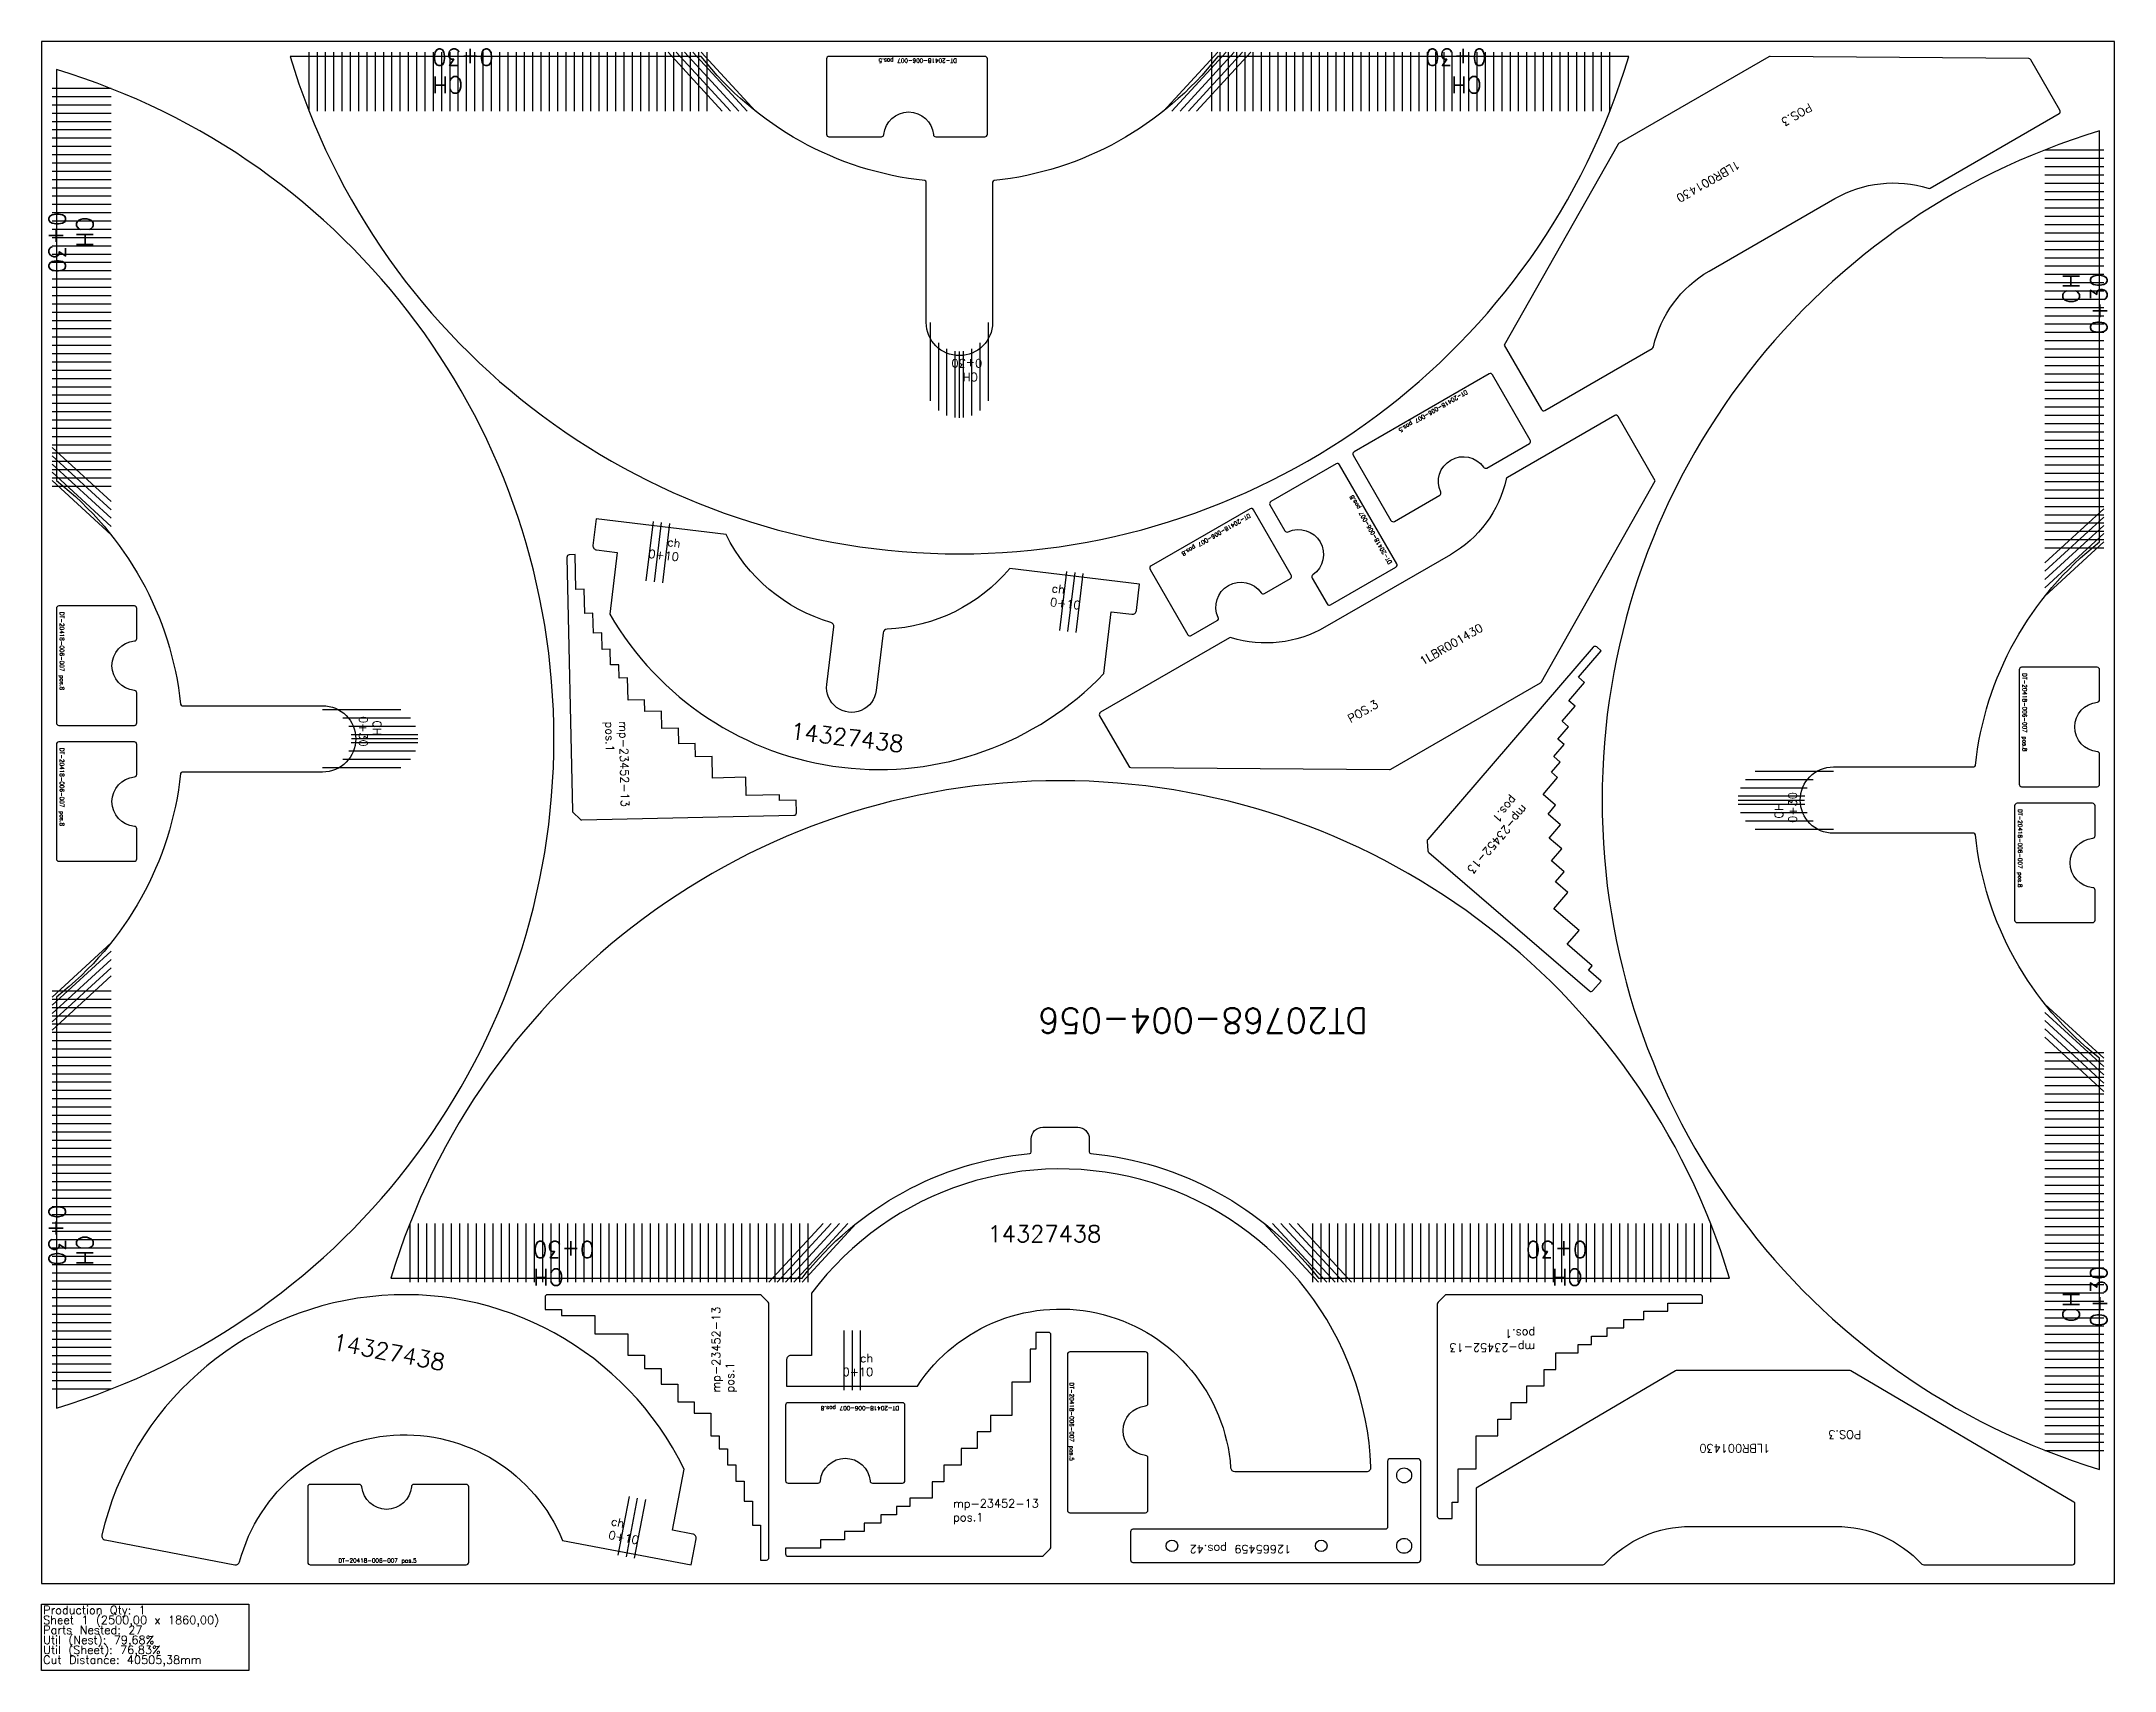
# Model space of a CAD drawing. Header units: millimetres. Extents: x 0 to 2500, y -105 to 1860.
import ezdxf

# ---------------------------------------------------------------- set-up
doc = ezdxf.new("R2010")
doc.units = ezdxf.units.MM
for name, color, linetype in [('12665459', 7, 'Continuous'), ('14327438', 7, 'Continuous'), ('1LBR001430', 7, 'Continuous'), ('Chanfro', 7, 'Continuous'), ('Des.', 7, 'Continuous'), ('DT20768-004-056', 7, 'Continuous'), ('mp-23452-13', 7, 'Continuous'), ('sheet', 24, 'Continuous'), ('Stats', 7, 'Continuous'), ('Texto', 7, 'Continuous')]:
    doc.layers.add(name, color=color, linetype=linetype)
doc.styles.get("Standard").update_dxf_attribs({"font": 'txt.shx'})

msp = doc.modelspace()

# ---------------------------------------------------------------- linework, layer by layer
at = {"layer": '12665459', "color": 30}
msp.add_lwpolyline([(1313.3, 62.4), (1313.3, 28.4, 0.414214), (1316.3, 25.4), (1660.3, 25.4, 0.414214), (1663.3, 28.4), (1663.3, 147.4, 0.414214), (1660.3, 150.4), (1626.3, 150.4, 0.414214), (1623.3, 147.4), (1623.3, 68.4, -0.414214), (1620.3, 65.4), (1316.3, 65.4, 0.414214)], format="xyb", close=True, dxfattribs=at)
for centre, radius in [((1643.3, 130.4), 9), ((1363.3, 45.4), 7), ((1543.3, 45.4), 7), ((1643.3, 45.4), 9)]:
    msp.add_circle(centre, radius, dxfattribs=at)
at = {"layer": '14327438', "color": 30}
for points in [[(951.9, 1159.2, -0.208841), (825.6, 1265.2), (668.9, 1284), (665.1, 1252.2, 0.414214), (669.5, 1246.7), (694.3, 1243.7), (685.4, 1169.2, 0.5), (1281.1, 1097.6), (1290, 1172.1), (1314.8, 1169.1, 0.414214), (1320.4, 1173.5), (1324.2, 1205.3), (1167.6, 1224.1, -0.208841), (1019.8, 1151.1, 0.366204), (1015, 1146.7), (1006.7, 1077.2, -1.000003), (947.1, 1084.4), (955.5, 1153.8, 0.366204)], [(1603.3, 140.2, 0.705466), (928.6, 350), (928.6, 275), (903.6, 275, 0.414214), (898.6, 270), (898.6, 238), (1056.3, 238, -0.717622), (1434.1, 139.7, 0.393524), (1439, 135), (1598.3, 135, 0.426141)], [(72.9, 58.5, 0.426141), (76.8, 52.5), (233.2, 22.6, 0.393524), (239, 26.2, -0.717622), (628.5, 52), (783.4, 22.5), (789.4, 53.9, 0.414214), (785.5, 59.7), (760.9, 64.4), (775, 138.1, 0.705466)]]:
    msp.add_lwpolyline(points, format="xyb", close=True, dxfattribs=at)
at = {"layer": '1LBR001430', "color": 30}
for points in [[(1764.1, 1493.7), (1808.9, 1416, 0.414214), (1813, 1414.9), (1942.4, 1489.6, 0.20931), (1943.9, 1491.6, -0.20931), (2011.1, 1583), (2162.5, 1670.4, -0.20931), (2275.3, 1682.9, 0.20931), (2277.7, 1683.2), (2433.1, 1772.9, 0.414214), (2434.2, 1777), (2399, 1837.9, 0.265708), (2396.5, 1839.4), (2084.6, 1842, 0.133781), (2083, 1841.6), (1902.6, 1737.4, 0.133781), (1901.5, 1736.3)], [(1946.2, 1330.1), (1901.3, 1407.7, 0.414214), (1897.2, 1408.8), (1767.8, 1334.1, 0.20931), (1766.4, 1332.2, -0.20931), (1699.1, 1240.8), (1547.7, 1153.4, -0.20931), (1435, 1140.8, 0.20931), (1432.6, 1140.5), (1277.2, 1050.8, 0.414214), (1276.1, 1046.7), (1311.2, 985.9, 0.265708), (1313.8, 984.4), (1625.7, 981.7, 0.133781), (1627.2, 982.1), (1807.7, 1086.3, 0.133781), (1808.8, 1087.4)], [(1730.3, 115.1), (1730.3, 25.5, 0.414214), (1733.3, 22.5), (1882.8, 22.5, 0.20931), (1885, 23.4, -0.20931), (1988.9, 68.9), (2163.7, 68.9, -0.20931), (2267.7, 23.4, 0.20931), (2269.9, 22.5), (2449.3, 22.5, 0.414214), (2452.3, 25.5), (2452.3, 95.8, 0.265708), (2450.9, 98.3), (2182.1, 256.6, 0.133781), (2180.5, 257), (1972.2, 257, 0.133781), (1970.6, 256.6)]]:
    msp.add_lwpolyline(points, format="xyb", close=True, dxfattribs=at)
at = {"layer": 'Chanfro', "color": 30}
for p, q in [((322.7, 1776), (322.7, 1847)), ((332.7, 1776), (332.7, 1847)), ((342.7, 1776), (342.7, 1847)), ((352.7, 1776), (352.7, 1847)), ((362.7, 1776), (362.7, 1847)), ((372.7, 1776), (372.7, 1847)), ((382.7, 1776), (382.7, 1847)), ((392.7, 1776), (392.7, 1847)), ((402.7, 1776), (402.7, 1847)), ((412.7, 1776), (412.7, 1847)), ((422.7, 1776), (422.7, 1847)), ((432.7, 1776), (432.7, 1847)), ((442.7, 1776), (442.7, 1847)), ((452.7, 1776), (452.7, 1847)), ((462.7, 1776), (462.7, 1847)), ((472.7, 1776), (472.7, 1847)), ((482.7, 1776), (482.7, 1847)), ((492.7, 1776), (492.7, 1847)), ((502.7, 1776), (502.7, 1847)), ((512.7, 1776), (512.7, 1847)), ((522.7, 1776), (522.7, 1847)), ((532.7, 1776), (532.7, 1847)), ((542.7, 1776), (542.7, 1847)), ((552.7, 1776), (552.7, 1847)), ((562.7, 1776), (562.7, 1847)), ((572.7, 1776), (572.7, 1847)), ((582.7, 1776), (582.7, 1847)), ((592.7, 1776), (592.7, 1847)), ((602.7, 1776), (602.7, 1847)), ((612.7, 1776), (612.7, 1847)), ((622.7, 1776), (622.7, 1847)), ((632.7, 1776), (632.7, 1847)), ((642.7, 1776), (642.7, 1847)), ((652.7, 1776), (652.7, 1847)), ((662.7, 1776), (662.7, 1847)), ((672.7, 1776), (672.7, 1847)), ((682.7, 1776), (682.7, 1847)), ((692.7, 1776), (692.7, 1847)), ((702.7, 1776), (702.7, 1847)), ((712.7, 1776), (712.7, 1847)), ((722.7, 1776), (722.7, 1847)), ((732.7, 1776), (732.7, 1847)), ((742.7, 1776), (742.7, 1847)), ((752.7, 1776), (752.7, 1847)), ((821, 1776), (755.6, 1847)), ((762.7, 1776), (762.7, 1847)), ((831, 1776), (765.6, 1847)), ((772.7, 1776), (772.7, 1847)), ((841, 1776), (775.6, 1847)), ((782.7, 1776), (782.7, 1847)), ((851, 1776), (785.6, 1847)), ((792.7, 1776), (792.7, 1847)), ((861, 1776), (795.6, 1847)), ((802.7, 1776), (802.7, 1847)), ((1353.1, 1776), (1418.5, 1847)), ((1363.1, 1776), (1428.5, 1847)), ((1373.1, 1776), (1438.5, 1847)), ((1383.1, 1776), (1448.5, 1847)), ((1393.1, 1776), (1458.5, 1847)), ((1411.4, 1776), (1411.4, 1847)), ((1421.4, 1776), (1421.4, 1847)), ((1431.4, 1776), (1431.4, 1847)), ((1441.4, 1776), (1441.4, 1847)), ((1451.4, 1776), (1451.4, 1847)), ((1461.4, 1776), (1461.4, 1847)), ((1471.4, 1776), (1471.4, 1847)), ((1481.4, 1776), (1481.4, 1847)), ((1491.4, 1776), (1491.4, 1847)), ((1501.4, 1776), (1501.4, 1847)), ((1511.4, 1776), (1511.4, 1847)), ((1521.4, 1776), (1521.4, 1847)), ((1531.4, 1776), (1531.4, 1847)), ((1541.4, 1776), (1541.4, 1847)), ((1551.4, 1776), (1551.4, 1847)), ((1561.4, 1776), (1561.4, 1847)), ((1571.4, 1776), (1571.4, 1847)), ((1581.4, 1776), (1581.4, 1847)), ((1591.4, 1776), (1591.4, 1847)), ((1601.4, 1776), (1601.4, 1847)), ((1611.4, 1776), (1611.4, 1847)), ((1621.4, 1776), (1621.4, 1847)), ((1631.4, 1776), (1631.4, 1847)), ((1641.4, 1776), (1641.4, 1847)), ((1651.4, 1776), (1651.4, 1847)), ((1661.4, 1776), (1661.4, 1847)), ((1671.4, 1776), (1671.4, 1847)), ((1681.4, 1776), (1681.4, 1847)), ((1691.4, 1776), (1691.4, 1847)), ((1701.4, 1776), (1701.4, 1847)), ((1711.4, 1776), (1711.4, 1847)), ((1721.4, 1776), (1721.4, 1847)), ((1731.4, 1776), (1731.4, 1847)), ((1741.4, 1776), (1741.4, 1847)), ((1751.4, 1776), (1751.4, 1847)), ((1761.4, 1776), (1761.4, 1847)), ((1771.4, 1776), (1771.4, 1847)), ((1781.4, 1776), (1781.4, 1847)), ((1791.4, 1776), (1791.4, 1847)), ((1801.4, 1776), (1801.4, 1847)), ((1811.4, 1776), (1811.4, 1847)), ((1821.4, 1776), (1821.4, 1847)), ((1831.4, 1776), (1831.4, 1847)), ((1841.4, 1776), (1841.4, 1847)), ((1851.4, 1776), (1851.4, 1847)), ((1861.4, 1776), (1861.4, 1847)), ((1871.4, 1776), (1871.4, 1847)), ((1881.4, 1776), (1881.4, 1847)), ((1891.4, 1776), (1891.4, 1847)), ((84, 1803.2), (13, 1803.2)), ((84, 1793.2), (13, 1793.2)), ((84, 1783.2), (13, 1783.2)), ((84, 1773.2), (13, 1773.2)), ((84, 1763.2), (13, 1763.2)), ((84, 1753.2), (13, 1753.2)), ((84, 1743.2), (13, 1743.2)), ((84, 1733.2), (13, 1733.2)), ((2416, 1729.2), (2487, 1729.2)), ((84, 1723.2), (13, 1723.2)), ((84, 1713.2), (13, 1713.2)), ((84, 1703.2), (13, 1703.2)), ((2416, 1719.2), (2487, 1719.2)), ((2416, 1709.2), (2487, 1709.2)), ((84, 1693.2), (13, 1693.2)), ((84, 1683.2), (13, 1683.2)), ((2416, 1699.2), (2487, 1699.2)), ((2416, 1689.2), (2487, 1689.2)), ((2416, 1679.2), (2487, 1679.2)), ((84, 1673.2), (13, 1673.2)), ((84, 1663.2), (13, 1663.2)), ((84, 1653.2), (13, 1653.2)), ((2416, 1669.2), (2487, 1669.2)), ((2416, 1659.2), (2487, 1659.2)), ((84, 1643.2), (13, 1643.2)), ((84, 1633.2), (13, 1633.2)), ((2416, 1649.2), (2487, 1649.2)), ((2416, 1639.2), (2487, 1639.2)), ((2416, 1629.2), (2487, 1629.2)), ((84, 1623.2), (13, 1623.2)), ((84, 1613.2), (13, 1613.2)), ((84, 1603.2), (13, 1603.2)), ((2416, 1619.2), (2487, 1619.2)), ((2416, 1609.2), (2487, 1609.2)), ((84, 1593.2), (13, 1593.2)), ((84, 1583.2), (13, 1583.2)), ((2416, 1599.2), (2487, 1599.2)), ((2416, 1589.2), (2487, 1589.2)), ((2416, 1579.2), (2487, 1579.2)), ((84, 1573.2), (13, 1573.2)), ((84, 1563.2), (13, 1563.2)), ((84, 1553.2), (13, 1553.2)), ((2416, 1569.2), (2487, 1569.2)), ((2416, 1559.2), (2487, 1559.2)), ((84, 1543.2), (13, 1543.2)), ((84, 1533.2), (13, 1533.2)), ((2416, 1549.2), (2487, 1549.2)), ((2416, 1539.2), (2487, 1539.2)), ((2416, 1529.2), (2487, 1529.2)), ((84, 1523.2), (13, 1523.2)), ((84, 1513.2), (13, 1513.2)), ((84, 1503.2), (13, 1503.2)), ((1072, 1426.6), (1072, 1521)), ((1142, 1426.6), (1142, 1521)), ((2416, 1519.2), (2487, 1519.2)), ((2416, 1509.2), (2487, 1509.2)), ((84, 1493.2), (13, 1493.2)), ((84, 1483.2), (13, 1483.2)), ((1082, 1414.8), (1082, 1496.5)), ((1092, 1408.9), (1092, 1489.4)), ((1102, 1406.3), (1102, 1486.4)), ((1107, 1406), (1107, 1486)), ((1112, 1406.3), (1112, 1486.4)), ((1122, 1408.9), (1122, 1489.4)), ((1132, 1414.8), (1132, 1496.5)), ((2416, 1499.2), (2487, 1499.2)), ((2416, 1489.2), (2487, 1489.2)), ((2416, 1479.2), (2487, 1479.2)), ((84, 1473.2), (13, 1473.2)), ((84, 1463.2), (13, 1463.2)), ((84, 1453.2), (13, 1453.2)), ((2416, 1469.2), (2487, 1469.2)), ((2416, 1459.2), (2487, 1459.2)), ((84, 1443.2), (13, 1443.2)), ((84, 1433.2), (13, 1433.2)), ((2416, 1449.2), (2487, 1449.2)), ((2416, 1439.2), (2487, 1439.2)), ((2416, 1429.2), (2487, 1429.2)), ((84, 1423.2), (13, 1423.2)), ((84, 1413.2), (13, 1413.2)), ((84, 1403.2), (13, 1403.2)), ((2416, 1419.2), (2487, 1419.2)), ((2416, 1409.2), (2487, 1409.2)), ((84, 1393.2), (13, 1393.2)), ((84, 1383.2), (13, 1383.2)), ((2416, 1399.2), (2487, 1399.2)), ((2416, 1389.2), (2487, 1389.2)), ((2416, 1379.2), (2487, 1379.2)), ((84, 1373.2), (13, 1373.2)), ((84, 1304.9), (13, 1370.3)), ((84, 1363.2), (13, 1363.2)), ((84, 1294.9), (13, 1360.3)), ((84, 1353.2), (13, 1353.2)), ((84, 1284.9), (13, 1350.3)), ((2416, 1369.2), (2487, 1369.2)), ((2416, 1359.2), (2487, 1359.2)), ((84, 1343.2), (13, 1343.2)), ((84, 1274.9), (13, 1340.3)), ((84, 1333.2), (13, 1333.2)), ((84, 1264.9), (13, 1330.3)), ((2416, 1349.2), (2487, 1349.2)), ((2416, 1339.2), (2487, 1339.2)), ((2416, 1329.2), (2487, 1329.2)), ((84, 1323.2), (13, 1323.2)), ((2416, 1319.2), (2487, 1319.2)), ((2416, 1309.2), (2487, 1309.2)), ((729.3, 1209.3), (737.9, 1280.8)), ((739.3, 1208.1), (747.8, 1279.6)), ((749.2, 1206.9), (757.8, 1278.4)), ((2416, 1299.2), (2487, 1299.2)), ((2416, 1231), (2487, 1296.3)), ((2416, 1289.2), (2487, 1289.2)), ((2416, 1221), (2487, 1286.3)), ((2416, 1279.2), (2487, 1279.2)), ((2416, 1211), (2487, 1276.3)), ((2416, 1269.2), (2487, 1269.2)), ((2416, 1201), (2487, 1266.3)), ((2416, 1259.2), (2487, 1259.2)), ((2416, 1191), (2487, 1256.3)), ((2416, 1249.2), (2487, 1249.2)), ((1228, 1149.3), (1236.6, 1220.8)), ((1237.9, 1148.2), (1246.5, 1219.6)), ((1247.8, 1147), (1256.4, 1218.4)), ((433.4, 1053.8), (339, 1053.8)), ((445.2, 1043.8), (363.5, 1043.8)), ((451.1, 1033.8), (370.6, 1033.8)), ((451.1, 1003.8), (370.6, 1003.8)), ((453.7, 1023.8), (373.6, 1023.8)), ((453.7, 1013.8), (373.6, 1013.8)), ((454, 1018.8), (374, 1018.8)), ((433.4, 983.8), (339, 983.8)), ((445.2, 993.8), (363.5, 993.8)), ((2066.6, 979.9), (2161, 979.9)), ((2048.9, 959.9), (2129.4, 959.9)), ((2054.8, 969.9), (2136.5, 969.9)), ((2046, 944.9), (2126, 944.9)), ((2046.3, 949.9), (2126.4, 949.9)), ((2046.3, 939.9), (2126.4, 939.9)), ((2048.9, 929.9), (2129.4, 929.9)), ((2054.8, 919.9), (2136.5, 919.9)), ((2066.6, 909.9), (2161, 909.9)), ((84, 772.8), (13, 707.4)), ((84, 762.8), (13, 697.4)), ((84, 752.8), (13, 687.4)), ((84, 742.8), (13, 677.4)), ((84, 732.8), (13, 667.4)), ((84, 714.5), (13, 714.5)), ((84, 704.5), (13, 704.5)), ((84, 694.5), (13, 694.5)), ((84, 684.5), (13, 684.5)), ((2416, 698.9), (2487, 633.5)), ((2416, 688.9), (2487, 623.5)), ((2416, 678.9), (2487, 613.5)), ((84, 674.5), (13, 674.5)), ((84, 664.5), (13, 664.5)), ((84, 654.5), (13, 654.5)), ((2416, 668.9), (2487, 603.5)), ((2416, 658.9), (2487, 593.5)), ((84, 644.5), (13, 644.5)), ((84, 634.5), (13, 634.5)), ((2416, 640.6), (2487, 640.6)), ((2416, 630.6), (2487, 630.6)), ((84, 624.5), (13, 624.5)), ((84, 614.5), (13, 614.5)), ((84, 604.5), (13, 604.5)), ((2416, 620.6), (2487, 620.6)), ((2416, 610.6), (2487, 610.6)), ((2416, 600.6), (2487, 600.6)), ((84, 594.5), (13, 594.5)), ((84, 584.5), (13, 584.5)), ((2416, 590.6), (2487, 590.6)), ((2416, 580.6), (2487, 580.6)), ((84, 574.5), (13, 574.5)), ((84, 564.5), (13, 564.5)), ((84, 554.5), (13, 554.5)), ((2416, 570.6), (2487, 570.6)), ((2416, 560.6), (2487, 560.6)), ((2416, 550.6), (2487, 550.6)), ((84, 544.5), (13, 544.5)), ((84, 534.5), (13, 534.5)), ((2416, 540.6), (2487, 540.6)), ((2416, 530.6), (2487, 530.6)), ((84, 524.5), (13, 524.5)), ((84, 514.5), (13, 514.5)), ((84, 504.5), (13, 504.5)), ((2416, 520.6), (2487, 520.6)), ((2416, 510.6), (2487, 510.6)), ((2416, 500.6), (2487, 500.6)), ((84, 494.5), (13, 494.5)), ((84, 484.5), (13, 484.5)), ((2416, 490.6), (2487, 490.6)), ((2416, 480.6), (2487, 480.6)), ((84, 474.5), (13, 474.5)), ((84, 464.5), (13, 464.5)), ((84, 454.5), (13, 454.5)), ((2416, 470.6), (2487, 470.6)), ((2416, 460.6), (2487, 460.6)), ((2416, 450.6), (2487, 450.6)), ((84, 444.5), (13, 444.5)), ((84, 434.5), (13, 434.5)), ((444.2, 434.3), (444.2, 363.3)), ((454.2, 434.3), (454.2, 363.3)), ((464.2, 434.3), (464.2, 363.3)), ((474.2, 434.3), (474.2, 363.3)), ((484.2, 434.3), (484.2, 363.3)), ((494.2, 434.3), (494.2, 363.3)), ((504.2, 434.3), (504.2, 363.3)), ((514.2, 434.3), (514.2, 363.3)), ((524.2, 434.3), (524.2, 363.3)), ((534.2, 434.3), (534.2, 363.3)), ((544.2, 434.3), (544.2, 363.3)), ((554.2, 434.3), (554.2, 363.3)), ((564.2, 434.3), (564.2, 363.3)), ((574.2, 434.3), (574.2, 363.3)), ((584.2, 434.3), (584.2, 363.3)), ((594.2, 434.3), (594.2, 363.3)), ((604.2, 434.3), (604.2, 363.3)), ((614.2, 434.3), (614.2, 363.3)), ((624.2, 434.3), (624.2, 363.3)), ((634.2, 434.3), (634.2, 363.3)), ((644.2, 434.3), (644.2, 363.3)), ((654.2, 434.3), (654.2, 363.3)), ((664.2, 434.3), (664.2, 363.3)), ((674.2, 434.3), (674.2, 363.3)), ((684.2, 434.3), (684.2, 363.3)), ((694.2, 434.3), (694.2, 363.3)), ((704.2, 434.3), (704.2, 363.3)), ((714.2, 434.3), (714.2, 363.3)), ((724.2, 434.3), (724.2, 363.3)), ((734.2, 434.3), (734.2, 363.3)), ((744.2, 434.3), (744.2, 363.3)), ((754.2, 434.3), (754.2, 363.3)), ((764.2, 434.3), (764.2, 363.3)), ((774.2, 434.3), (774.2, 363.3)), ((784.2, 434.3), (784.2, 363.3)), ((794.2, 434.3), (794.2, 363.3)), ((804.2, 434.3), (804.2, 363.3)), ((814.2, 434.3), (814.2, 363.3)), ((824.2, 434.3), (824.2, 363.3)), ((834.2, 434.3), (834.2, 363.3)), ((844.2, 434.3), (844.2, 363.3)), ((854.2, 434.3), (854.2, 363.3)), ((864.2, 434.3), (864.2, 363.3)), ((874.2, 434.3), (874.2, 363.3)), ((942.5, 434.3), (877.2, 363.3)), ((884.2, 434.3), (884.2, 363.3)), ((952.5, 434.3), (887.2, 363.3)), ((894.2, 434.3), (894.2, 363.3)), ((962.5, 434.3), (897.2, 363.3)), ((904.2, 434.3), (904.2, 363.3)), ((972.5, 434.3), (907.2, 363.3)), ((914.2, 434.3), (914.2, 363.3)), ((982.5, 434.3), (917.2, 363.3)), ((924.2, 434.3), (924.2, 363.3)), ((1474.6, 434.3), (1540, 363.3)), ((1484.6, 434.3), (1550, 363.3)), ((1494.6, 434.3), (1560, 363.3)), ((1504.6, 434.3), (1570, 363.3)), ((1514.6, 434.3), (1580, 363.3)), ((1532.9, 434.3), (1532.9, 363.3)), ((1542.9, 434.3), (1542.9, 363.3)), ((1552.9, 434.3), (1552.9, 363.3)), ((1562.9, 434.3), (1562.9, 363.3)), ((1572.9, 434.3), (1572.9, 363.3)), ((1582.9, 434.3), (1582.9, 363.3)), ((1592.9, 434.3), (1592.9, 363.3)), ((1602.9, 434.3), (1602.9, 363.3)), ((1612.9, 434.3), (1612.9, 363.3)), ((1622.9, 434.3), (1622.9, 363.3)), ((1632.9, 434.3), (1632.9, 363.3)), ((1642.9, 434.3), (1642.9, 363.3)), ((1652.9, 434.3), (1652.9, 363.3)), ((1662.9, 434.3), (1662.9, 363.3)), ((1672.9, 434.3), (1672.9, 363.3)), ((1682.9, 434.3), (1682.9, 363.3)), ((1692.9, 434.3), (1692.9, 363.3)), ((1702.9, 434.3), (1702.9, 363.3)), ((1712.9, 434.3), (1712.9, 363.3)), ((1722.9, 434.3), (1722.9, 363.3)), ((1732.9, 434.3), (1732.9, 363.3)), ((1742.9, 434.3), (1742.9, 363.3)), ((1752.9, 434.3), (1752.9, 363.3)), ((1762.9, 434.3), (1762.9, 363.3)), ((1772.9, 434.3), (1772.9, 363.3)), ((1782.9, 434.3), (1782.9, 363.3)), ((1792.9, 434.3), (1792.9, 363.3)), ((1802.9, 434.3), (1802.9, 363.3)), ((1812.9, 434.3), (1812.9, 363.3)), ((1822.9, 434.3), (1822.9, 363.3)), ((1832.9, 434.3), (1832.9, 363.3)), ((1842.9, 434.3), (1842.9, 363.3)), ((1852.9, 434.3), (1852.9, 363.3)), ((1862.9, 434.3), (1862.9, 363.3)), ((1872.9, 434.3), (1872.9, 363.3)), ((1882.9, 434.3), (1882.9, 363.3)), ((1892.9, 434.3), (1892.9, 363.3)), ((1902.9, 434.3), (1902.9, 363.3)), ((1912.9, 434.3), (1912.9, 363.3)), ((1922.9, 434.3), (1922.9, 363.3)), ((1932.9, 434.3), (1932.9, 363.3)), ((1942.9, 434.3), (1942.9, 363.3)), ((1952.9, 434.3), (1952.9, 363.3)), ((1962.9, 434.3), (1962.9, 363.3)), ((1972.9, 434.3), (1972.9, 363.3)), ((1982.9, 434.3), (1982.9, 363.3)), ((1992.9, 434.3), (1992.9, 363.3)), ((2002.9, 434.3), (2002.9, 363.3)), ((2012.9, 434.3), (2012.9, 363.3)), ((2416, 440.6), (2487, 440.6)), ((2416, 430.6), (2487, 430.6)), ((84, 424.5), (13, 424.5)), ((84, 414.5), (13, 414.5)), ((84, 404.5), (13, 404.5)), ((2416, 420.6), (2487, 420.6)), ((2416, 410.6), (2487, 410.6)), ((2416, 400.6), (2487, 400.6)), ((84, 394.5), (13, 394.5)), ((84, 384.5), (13, 384.5)), ((2416, 390.6), (2487, 390.6)), ((2416, 380.6), (2487, 380.6)), ((84, 374.5), (13, 374.5)), ((84, 364.5), (13, 364.5)), ((84, 354.5), (13, 354.5)), ((2416, 370.6), (2487, 370.6)), ((2416, 360.6), (2487, 360.6)), ((2416, 350.6), (2487, 350.6)), ((84, 344.5), (13, 344.5)), ((84, 334.5), (13, 334.5)), ((2416, 340.6), (2487, 340.6)), ((2416, 330.6), (2487, 330.6)), ((84, 324.5), (13, 324.5)), ((84, 314.5), (13, 314.5)), ((84, 304.5), (13, 304.5)), ((967.5, 305), (967.5, 233)), ((977.5, 305), (977.5, 233)), ((987.5, 305), (987.5, 233)), ((2416, 320.6), (2487, 320.6)), ((2416, 310.6), (2487, 310.6)), ((2416, 300.6), (2487, 300.6)), ((84, 294.5), (13, 294.5)), ((84, 284.5), (13, 284.5)), ((2416, 290.6), (2487, 290.6)), ((2416, 280.6), (2487, 280.6)), ((84, 274.5), (13, 274.5)), ((84, 264.5), (13, 264.5)), ((84, 254.5), (13, 254.5)), ((2416, 270.6), (2487, 270.6)), ((2416, 260.6), (2487, 260.6)), ((2416, 250.6), (2487, 250.6)), ((84, 244.5), (13, 244.5)), ((84, 234.5), (13, 234.5)), ((2416, 240.6), (2487, 240.6)), ((2416, 230.6), (2487, 230.6)), ((2416, 220.6), (2487, 220.6)), ((2416, 210.6), (2487, 210.6)), ((2416, 200.6), (2487, 200.6)), ((2416, 190.6), (2487, 190.6)), ((2416, 180.6), (2487, 180.6)), ((2416, 170.6), (2487, 170.6)), ((2416, 160.6), (2487, 160.6)), ((708.7, 104.9), (695.2, 34.2)), ((718.5, 103.1), (705, 32.3)), ((728.3, 101.2), (714.8, 30.5))]:
    msp.add_line(p, q, dxfattribs=at)
at = {"layer": 'Des.', "color": 30}
for points in [[(1012.9, 1745, 0.387795), (1015.9, 1747.7, -0.912871), (1075.6, 1747.7, 0.387795), (1078.6, 1745), (1137.7, 1745, 0.414214), (1140.7, 1748), (1140.7, 1839, 0.414214), (1137.7, 1842), (949.7, 1842, 0.414214), (946.7, 1839), (946.7, 1748, 0.414214), (949.7, 1745)], [(1686.2, 1312.6, 0.387795), (1687.4, 1316.5, -0.912871), (1739.2, 1346.4, 0.387795), (1743.1, 1345.5), (1794.3, 1375.1, 0.414214), (1795.4, 1379.2), (1749.9, 1458, 0.414214), (1745.8, 1459.1), (1583, 1365.1, 0.414214), (1581.9, 1361), (1627.4, 1282.2, 0.414214), (1631.5, 1281.1)], [(1482.6, 1305.1, 0.414214), (1481.5, 1301), (1499.5, 1269.7, 0.387795), (1503.4, 1268.5, -0.912871), (1533.3, 1216.7, 0.387795), (1532.4, 1212.8), (1550.5, 1181.5, 0.414214), (1554.6, 1180.4), (1633.4, 1225.9, 0.414214), (1634.5, 1230), (1565.5, 1349.5, 0.414214), (1561.4, 1350.6)], [(1382.5, 1144.4, 0.414214), (1386.6, 1143.3), (1417.9, 1161.4, 0.387795), (1419.1, 1165.2, -0.912871), (1470.9, 1195.1, 0.387795), (1474.8, 1194.2), (1506.1, 1212.3, 0.414214), (1507.2, 1216.4), (1461.7, 1295.2, 0.414214), (1457.6, 1296.3), (1338.1, 1227.3, 0.414214), (1337, 1223.2)], [(112, 1035.1, 0.414214), (115, 1038.1), (115, 1074.2, 0.387795), (112.3, 1077.2, -0.912871), (112.3, 1136.9, 0.387795), (115, 1139.9), (115, 1176.1, 0.414214), (112, 1179.1), (21, 1179.1, 0.414214), (18, 1176.1), (18, 1038.1, 0.414214), (21, 1035.1)], [(2479, 961.1, 0.414214), (2482, 964.1), (2482, 1000.3, 0.387795), (2479.3, 1003.3, -0.912871), (2479.3, 1063, 0.387795), (2482, 1066), (2482, 1102.1, 0.414214), (2479, 1105.1), (2388, 1105.1, 0.414214), (2385, 1102.1), (2385, 964.1, 0.414214), (2388, 961.1)], [(112, 871.1, 0.414214), (115, 874.1), (115, 910.2, 0.387795), (112.3, 913.2, -0.912871), (112.3, 972.9, 0.387795), (115, 975.9), (115, 1012.1, 0.414214), (112, 1015.1), (21, 1015.1, 0.414214), (18, 1012.1), (18, 874.1, 0.414214), (21, 871.1)], [(2473.5, 797.1, 0.414214), (2476.5, 800.1), (2476.5, 836.3, 0.387795), (2473.8, 839.3, -0.912871), (2473.8, 899, 0.387795), (2476.5, 902), (2476.5, 938.1, 0.414214), (2473.5, 941.1), (2382.5, 941.1, 0.414214), (2379.5, 938.1), (2379.5, 800.1, 0.414214), (2382.5, 797.1)], [(1334.3, 151.5, 0.387795), (1331.6, 154.5, -0.912871), (1331.6, 214.2, 0.387795), (1334.3, 217.2), (1334.3, 276.4, 0.414214), (1331.3, 279.4), (1240.3, 279.4, 0.414214), (1237.3, 276.4), (1237.3, 88.4, 0.414214), (1240.3, 85.4), (1331.3, 85.4, 0.414214), (1334.3, 88.4)], [(897.3, 124, 0.414214), (900.3, 121), (936.5, 121, 0.387795), (939.4, 123.8, -0.912871), (999.2, 123.8, 0.387795), (1002.2, 121), (1038.3, 121, 0.414214), (1041.3, 124), (1041.3, 215, 0.414214), (1038.3, 218), (900.3, 218, 0.414214), (897.3, 215)], [(449, 119.5, 0.387795), (446.1, 116.7, -0.912871), (386.3, 116.7, 0.387795), (383.3, 119.5), (324.2, 119.5, 0.414214), (321.2, 116.5), (321.2, 25.5, 0.414214), (324.2, 22.5), (512.2, 22.5, 0.414214), (515.2, 25.5), (515.2, 116.5, 0.414214), (512.2, 119.5)]]:
    msp.add_lwpolyline(points, format="xyb", close=True, dxfattribs=at)
at = {"layer": 'DT20768-004-056', "color": 30}
for points in [[(339, 1058.8, -0.999999), (339, 978.8), (169.8, 978.8, 0.383499), (167.8, 977.1, -0.203277), (18, 707.4), (18, 211.6, 0.743294), (18, 1826.1), (18, 1330.3, -0.203277), (167.8, 1060.6, 0.383499), (169.8, 1058.8)], [(1147, 1521, -0.999998), (1067, 1521), (1067, 1690.2, 0.383499), (1065.3, 1692.2, -0.203277), (795.6, 1842), (299.8, 1842, 0.743294), (1914.3, 1842), (1418.5, 1842, -0.203277), (1148.8, 1692.2, 0.383499), (1147, 1690.2)], [(2161, 904.9, -0.999999), (2161, 984.9), (2330.2, 984.9, 0.383499), (2332.2, 986.7, -0.203277), (2482, 1256.3), (2482, 1752.1, 0.743294), (2482, 137.7), (2482, 633.5, -0.203277), (2332.2, 903.1, 0.383499), (2330.2, 904.9)], [(2035.8, 368.3, 0.743294), (421.4, 368.3), (917.2, 368.3, -0.206574), (1191.8, 518.6, 0.387133), (1193.6, 520.6), (1193.6, 536.3, -0.414214), (1207.6, 550.3), (1249.6, 550.3, -0.414214), (1263.6, 536.3), (1263.6, 520.6, 0.387133), (1265.4, 518.6, -0.206574), (1540, 368.3)]]:
    msp.add_lwpolyline(points, format="xyb", close=True, dxfattribs=at)
at = {"layer": 'mp-23452-13', "color": 30}
for points in [[(643.5, 1241), (636.5, 1240.8, 0.414214), (633.6, 1237.7), (640.3, 932.1, 0.198912), (641.2, 930), (649.6, 921.9, 0.198912), (651.7, 921.1), (907.4, 926.6, 0.414214), (910.4, 929.7), (910, 944.7), (890, 944.3), (889.9, 951.3), (849.9, 950.4), (849.4, 972.4), (809.4, 971.5), (808.9, 997.5), (788.9, 997.1), (788.5, 1013.1), (768.5, 1012.6), (768.1, 1031.6), (748.1, 1031.2), (747.7, 1052.2), (727.7, 1051.8), (727.4, 1065.8), (707.4, 1065.3), (706.8, 1092.3), (696.8, 1092.1), (696.4, 1108.1), (686.4, 1107.9), (686, 1126.9), (676, 1126.6), (675.6, 1146.6), (665.6, 1146.4), (665.1, 1170.4), (655.1, 1170.2), (654.4, 1199.2), (644.4, 1199)], [(1880.8, 1125), (1875.5, 1129.6, 0.414214), (1871.3, 1129.3), (1671.8, 897.5, 0.198912), (1671.1, 895.4), (1672, 883.7, 0.198912), (1673, 881.7), (1866.8, 714.8, 0.414214), (1871, 715.1), (1880.8, 726.5), (1865.7, 739.6), (1870.2, 744.9), (1839.9, 771), (1854.3, 787.6), (1824, 813.7), (1840.9, 833.4), (1825.8, 846.5), (1836.2, 858.6), (1821.1, 871.7), (1833.5, 886.1), (1818.3, 899.1), (1832, 915), (1816.8, 928.1), (1826, 938.7), (1810.8, 951.7), (1828.4, 972.2), (1820.9, 978.7), (1831.3, 990.8), (1823.7, 997.4), (1836.1, 1011.8), (1828.5, 1018.3), (1841.6, 1033.4), (1834, 1040), (1849.7, 1058.2), (1842.1, 1064.7), (1861, 1086.7), (1853.4, 1093.2)], [(867.3, 28.3), (874.3, 28.3, 0.414214), (877.3, 31.3), (877.3, 337.1, 0.198912), (876.4, 339.2), (868.2, 347.5, 0.198912), (866.1, 348.3), (610.3, 348.3, 0.414214), (607.3, 345.3), (607.3, 330.3), (627.3, 330.3), (627.3, 323.3), (667.3, 323.3), (667.3, 301.3), (707.3, 301.3), (707.3, 275.3), (727.3, 275.3), (727.3, 259.3), (747.3, 259.3), (747.3, 240.3), (767.3, 240.3), (767.3, 219.3), (787.3, 219.3), (787.3, 205.3), (807.3, 205.3), (807.3, 178.3), (817.3, 178.3), (817.3, 162.3), (827.3, 162.3), (827.3, 143.3), (837.3, 143.3), (837.3, 123.3), (847.3, 123.3), (847.3, 99.3), (857.3, 99.3), (857.3, 70.3), (867.3, 70.3)], [(2003.3, 338.3), (2003.3, 345.3, 0.414214), (2000.3, 348.3), (1694.5, 348.3, 0.198912), (1692.4, 347.5), (1684.2, 339.2, 0.198912), (1683.3, 337.1), (1683.3, 81.3, 0.414214), (1686.3, 78.3), (1701.3, 78.3), (1701.3, 98.3), (1708.3, 98.3), (1708.3, 138.3), (1730.3, 138.3), (1730.3, 178.3), (1756.3, 178.3), (1756.3, 198.3), (1772.3, 198.3), (1772.3, 218.3), (1791.3, 218.3), (1791.3, 238.3), (1812.3, 238.3), (1812.3, 258.3), (1826.3, 258.3), (1826.3, 278.3), (1853.3, 278.3), (1853.3, 288.3), (1869.3, 288.3), (1869.3, 298.3), (1888.3, 298.3), (1888.3, 308.3), (1908.3, 308.3), (1908.3, 318.3), (1932.3, 318.3), (1932.3, 328.3), (1961.3, 328.3), (1961.3, 338.3)], [(897.3, 42.8), (897.3, 35.8, 0.414214), (900.3, 32.8), (1206.1, 32.8, 0.198912), (1208.2, 33.7), (1216.4, 42, 0.198912), (1217.3, 44.1), (1217.3, 299.8, 0.414214), (1214.3, 302.8), (1199.3, 302.8), (1199.3, 282.8), (1192.3, 282.8), (1192.3, 242.8), (1170.3, 242.8), (1170.3, 202.8), (1144.3, 202.8), (1144.3, 182.8), (1128.3, 182.8), (1128.3, 162.8), (1109.3, 162.8), (1109.3, 142.8), (1088.3, 142.8), (1088.3, 122.8), (1074.3, 122.8), (1074.3, 102.8), (1047.3, 102.8), (1047.3, 92.8), (1031.3, 92.8), (1031.3, 82.8), (1012.3, 82.8), (1012.3, 72.8), (992.3, 72.8), (992.3, 62.8), (968.3, 62.8), (968.3, 52.8), (939.3, 52.8), (939.3, 42.8)]]:
    msp.add_lwpolyline(points, format="xyb", close=True, dxfattribs=at)
at = {"layer": 'sheet', "color": 7}
msp.add_lwpolyline([(0, 0), (2500, 0), (2500, 1860), (0, 1860)], close=True, dxfattribs=at)
at = {"layer": 'Stats', "color": 151}
msp.add_lwpolyline([(0, -25), (250, -25), (250, -105), (0, -105), (0, -25)], close=True, dxfattribs=at)

# ---------------------------------------------------------------- texts
at = {"layer": 'Chanfro', "color": 30}
for s, insert, char_height, width, attachment_point, rotation in [('CH 0+30', (471.5, 1797.6), 20, 113.304, 3, 180), ('{\\W0.320873; }CH 0+30', (1742.6, 1797.6), 20, 113.304, 1, 180), ('{\\W0.320873; }CH 0+30', (62.4, 1654.4), 20, 113.304, 1, 270), ('CH 0+30', (2437.6, 1580.5), 20, 113.304, 3, 90), ('{\\W0.470006; }CH 0+30', (1134.4, 1450.2), 10, 57.809, 1, 180), ('ch 0+10', (768, 1233), 10, 51.052, 9, 353.148), ('ch 0+10', (1215.9, 1179.2), 10, 51.052, 7, 353.148), ('{\\W0.470006; }CH 0+30', (409.8, 1046.2), 10, 57.809, 1, 270), ('{\\W0.470006; }CH 0+30', (2090.2, 917.6), 10, 57.809, 1, 90), ('CH 0+30', (62.4, 383.3), 20, 113.304, 3, 270), ('CH 0+30', (593, 412.8), 20, 113.304, 9, 180), ('{\\W0.320873; }CH 0+30', (1864.1, 412.8), 20, 113.304, 7, 180), ('{\\W0.320873; }CH 0+30', (2437.6, 309.4), 20, 113.304, 1, 90), ('ch 0+10', (688.1, 80.2), 10, 51.052, 1, 349.1954)]:
    msp.add_mtext(s, dxfattribs=dict(at, insert=insert, char_height=char_height, width=width, attachment_point=attachment_point, rotation=rotation))
at = {"layer": 'Chanfro', "color": 30, "insert": (1003, 276.9), "char_height": 10, "width": 51.052, "attachment_point": 3}
msp.add_mtext('ch 0+10', dxfattribs=at)
at = {"layer": 'Stats', "color": 60}
for s, p in [('Sheet 1 (2500,00 x 1860,00)', (2, -49)), ('Production Qty: 1', (2, -37)), ('Parts Nested: 27', (2, -61)), ('Util (Nest): 79,68%', (2, -73)), ('Util (Sheet): 76,83%', (2, -85)), ('Cut Distance: 40505,38mm', (2, -97))]:
    msp.add_text(s, height=10, dxfattribs=at).set_placement(p)
at = {"layer": 'Texto', "color": 30, "attachment_point": 1}
for s, insert, char_height, width, rotation in [('\\pt70;DT-20418-006-007 pos.5', (1103.9, 1834.3), 5, 136.992, 180), ('{\\W6.1695;  }1LBR001430 POS.3', (2144.8, 1762.9), 10, 220.224, 210), ('\\pt70;DT-20418-006-007 pos.5', (1720.4, 1435.5), 5, 136.992, 210), ('DT-20418-006-007 pos.8', (1624.5, 1228.9), 5, 136.992, 120), ('DT-20418-006-007 pos.8', (1458.7, 1286.4), 5, 136.992, 210), ('DT-20418-006-007 pos.8', (27.2, 1172), 5, 136.992, 270), ('{\\W6.1695;  }1LBR001430 POS.3', (1565.4, 1060.8), 10, 220.224, 30), ('DT-20418-006-007 pos.8', (2394.2, 1098.1), 5, 136.992, 270), ('mp-23452-13 pos.1', (706.7, 1040.2), 10, 60.76, 271.25), ('14327438', (904.6, 1038.6), 20, 314.113, 353.148), ('DT-20418-006-007 pos.8', (27.2, 1008), 5, 136.992, 270), ('mp-23452-13 pos.1', (1793.5, 933.5), 10, 60.76, 229.2739), ('DT-20418-006-007 pos.8', (2388.7, 934.1), 5, 136.992, 270), ('{\\W9.51243;  }DT20768-004-056', (1599.3, 663.8), 30, 778.062, 180), ('mp-23452-13 pos.1', (808.5, 230.4), 10, 60.76, 90), ('14327438', (353.5, 301.8), 20, 314.113, 349.1954), ('mp-23452-13 pos.1', (1801.3, 279.6), 10, 60.76, 180), ('\\pt70;DT-20418-006-007 pos.5', (1245, 242.5), 5, 136.992, 270), ('DT-20418-006-007 pos.8', (1034.3, 208.9), 5, 136.992, 180), ('{\\W6.1695;  }1LBR001430 POS.3', (2194.7, 158), 10, 220.224, 180), ('12665459 pos.42', (1507.1, 36.4), 10, 154.772, 180)]:
    msp.add_mtext(s, dxfattribs=dict(at, insert=insert, char_height=char_height, width=width, rotation=rotation))
for s, insert, char_height, width in [('14327438', (1140.9, 431.8), 20, 314.113), ('mp-23452-13 pos.1', (1099.4, 101.6), 10, 60.76), ('\\pt70;DT-20418-006-007 pos.5', (358, 30.2), 5, 136.992)]:
    msp.add_mtext(s, dxfattribs=dict(at, insert=insert, char_height=char_height, width=width))

doc.saveas('drawing.dxf')
